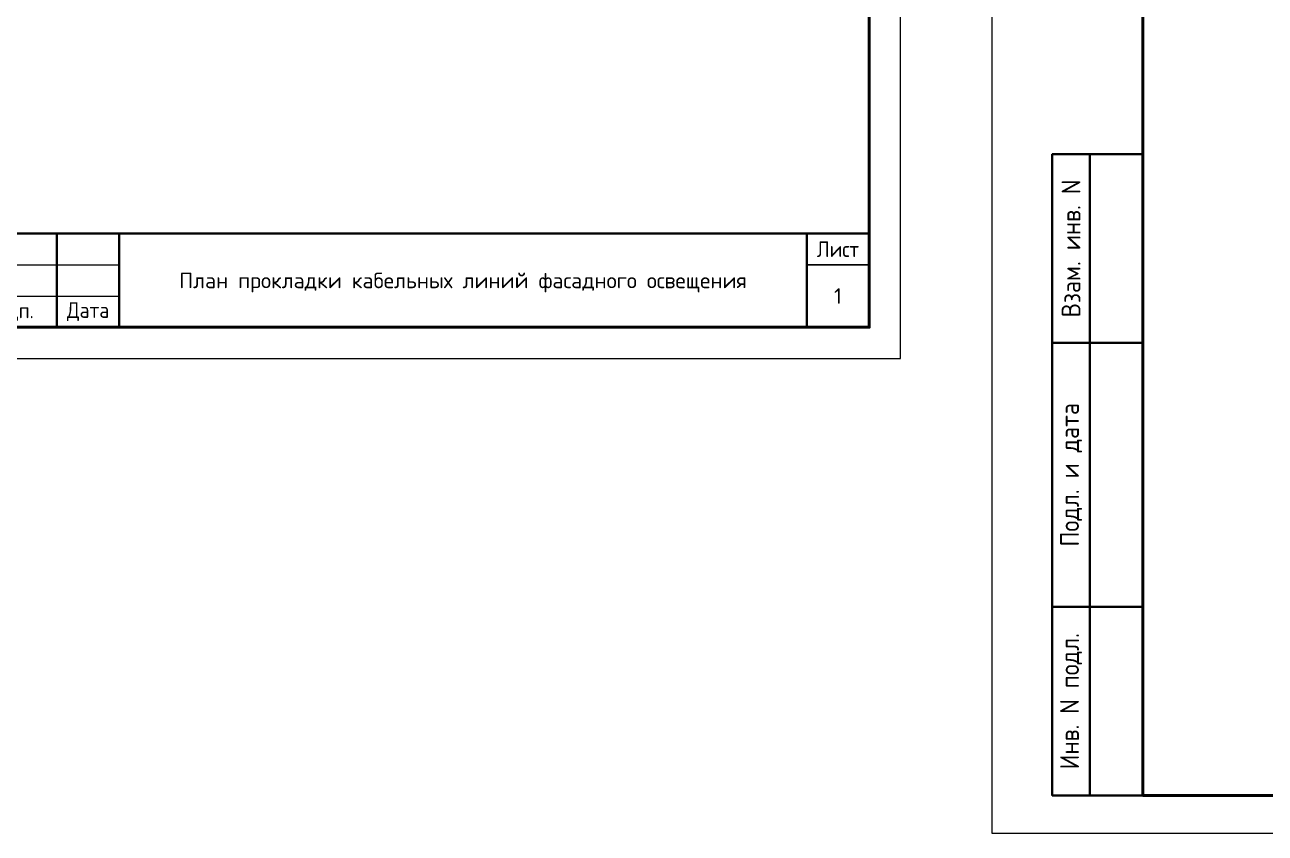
# Model space of a CAD drawing. Header units: millimetres. Extents: x 1499747 to 4230374, y -28481 to 441852.
# Drawn here: x 4033091 to 4068450, y 207616 to 230661 of the extents above; entities that cross this region are included whole.
import ezdxf
from ezdxf.enums import TextEntityAlignment as Align
from ezdxf.xclip import XClip

# ---------------------------------------------------------------- set-up
doc = ezdxf.new("R2010")
doc.units = ezdxf.units.MM
doc.header["$MEASUREMENT"] = 0
doc.header["$XCLIPFRAME"] = 0
doc.layers.add('13 этаж_25_0_Ном._пера__7_Ном._пера__7', color=7, linetype='Continuous', lineweight=18)
doc.layers.add('Чертеж и Рисунок', color=7, linetype='Continuous')
doc.styles.add('СГЕНЕРИР_СТИЛЬ_1', font='')
doc.styles.add('СПДС', font='isocpeur.ttf', dxfattribs={"width": 0.9})
doc.styles.get('СГЕНЕРИР_СТИЛЬ_1').set_extended_font_data('GOST Common', italic=True)

# ---------------------------------------------------------------- blocks, each defined once
blk = doc.blocks.new('Чертеж_4_25', base_point=(1186000, 29700))
at = {"layer": '13 этаж_25_0_Ном._пера__7_Ном._пера__7', "linetype": 'Continuous', "insert": (1225411, 3304), "char_height": 250, "attachment_point": 7, "style": 'СГЕНЕРИР_СТИЛЬ_1'}
blk.add_mtext('\\A1;{\\pql;\\fGOST Common|b0|i1|c204|p0;\\W1.000000; }', dxfattribs=at)
blk = doc.blocks.new('*U32')
at = {"lineweight": 0}
blk.add_lwpolyline([(-415, -5), (5, -5), (5, 292), (-415, 292)], close=True, dxfattribs=at)
at = {"color": 0, "linetype": 'Continuous', "lineweight": 50}
blk.add_lwpolyline([(-395, 287), (0, 287), (0, 0), (-395, 0)], close=True, dxfattribs=at)
at = {"lineweight": 35}
for points in [[(-395, 85), (-407, 85), (-407, 0), (-395, 0)], [(-402, 0), (-402, 85)], [(-395, 60), (-407, 60)], [(-395, 25), (-407, 25)], [(-120, 15), (-185, 15)], [(-130, 15), (-130, 0)], [(-120, 15), (0, 15)], [(-120, 15), (-120, 0)], [(-10, 15), (-10, 0)]]:
    blk.add_lwpolyline(points, dxfattribs=at)
at = {"lineweight": 18}
for points in [[(-185, 10), (-120, 10)], [(-185, 5), (-120, 5)]]:
    blk.add_lwpolyline(points, dxfattribs=at)
blk.add_lwpolyline([(-10, 10), (0, 10)])
at = {"lineweight": 0}
blk.add_lwpolyline([(0, -5), (5, -5), (5, 0)], dxfattribs=at)
at = {"lineweight": -2, "char_height": 2.5, "attachment_point": 5, "rotation": 90, "style": 'СПДС'}
for s, insert, width in [('Взам. инв. N', (-404.5, 72.5), 24.9913), ('Подл. и дата', (-404.5, 42.5), 34.9913), ('Инв. N подл.', (-404.5, 12.5), 24.9913)]:
    blk.add_mtext(s, dxfattribs=dict(at, insert=insert, width=width))
at = {"lineweight": -2, "char_height": 2.5, "attachment_point": 5, "style": 'СПДС'}
for s, insert, width in [('Лист', (-5, 12.5), 10), ('Подп.', (-137.5, 2.5), 15), ('Дата', (-125, 2.5), 10)]:
    blk.add_mtext(s, dxfattribs=dict(at, insert=insert, width=width))
at = {"style": 'СПДС'}
for tag, p in [('ШИФР_ПРОЕКТА_ЛИСТ2', (-65, 7.5)), ('ЛИСТ_второй', (-5, 5))]:
    blk.add_attdef(tag, text='', height=2.5, dxfattribs=at).set_placement(p, align=Align.MIDDLE_CENTER)

msp = doc.modelspace()

# ---------------------------------------------------------------- block references
at = {"lineweight": 0, "xscale": 215.0767254341117, "yscale": 215.0767254341117, "zscale": 215.0767254341117}
msp.add_blockref('*U32', (4149914.42377, 208691.10643), dxfattribs=at)
at = {"layer": 'Чертеж и Рисунок', "linetype": 'Continuous'}
ref = msp.add_blockref('Чертеж_4_25', (4019236.496, 247938.20629), dxfattribs=at)
XClip(ref).set_block_clipping_path([(1144000, 0), (1228000, 59400.0000000006)])

# ---------------------------------------------------------------- next in the draw order: block references
at = {"lineweight": 0, "xscale": 178.1472622323158, "yscale": 178.1472622323158, "zscale": 178.1472622323158}
msp.add_blockref('*U32', (4057162.15784, 222037.65373), dxfattribs=at).add_auto_attribs({'ЛИСТ_второй': '1', 'ШИФР_ПРОЕКТА_ЛИСТ2': 'План прокладки кабельных линий фасадного освещения'})

doc.saveas('drawing.dxf')
